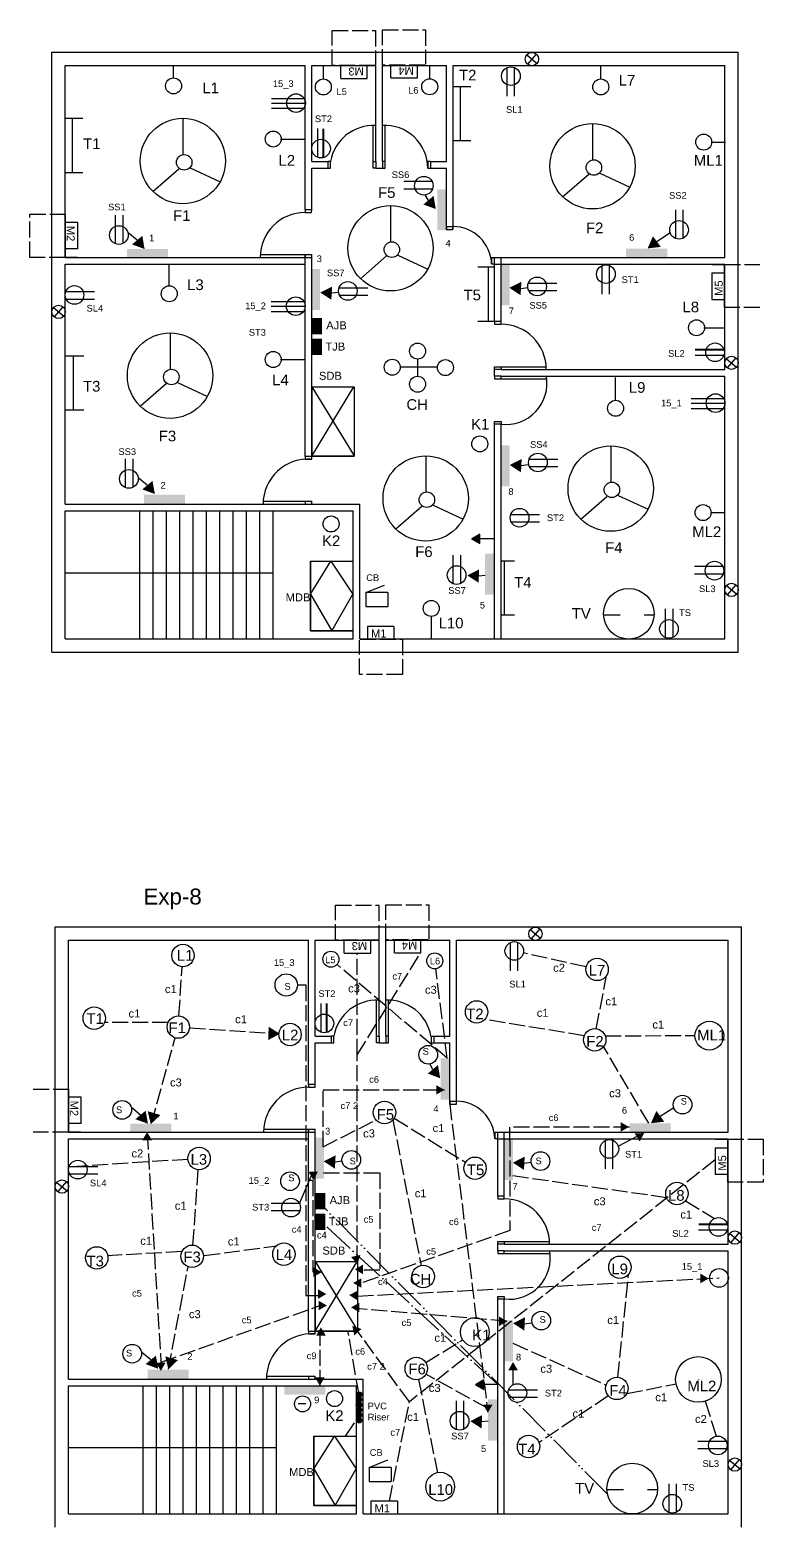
# Model space of a CAD drawing. Header units: inches. Extents: x -6 to 26340, y -2 to 27929.
# Drawn here: x 25036 to 25586, y 25777 to 26899 of the extents above; entities that cross this region are included whole.
import ezdxf

# ---------------------------------------------------------------- set-up
doc = ezdxf.new("R2010")
doc.units = ezdxf.units.IN
doc.header["$MEASUREMENT"] = 0
for name, pattern in [('ACAD_ISO02W100', [15, 12, -3]), ('ACAD_ISO03W100', [30, 12, -18]), ('ACAD_ISO04W100', [30, 24, -3, 0, -3]), ('ACAD_ISO05W100', [33, 24, -3, 0, -3, 0, -3])]:
    doc.linetypes.add(name, pattern=pattern)
for name, color, linetype in [('Layer1', 7, 'ACAD_ISO02W100'), ('Layer2', 220, 'Continuous'), ('Layer3', 3, 'ACAD_ISO02W100')]:
    doc.layers.add(name, color=color, linetype=linetype)
doc.styles.get("Standard").update_dxf_attribs({"font": 'arial.ttf'})

msp = doc.modelspace()

# ---------------------------------------------------------------- hatches: boundary and pattern name
for points in [[(25341.3, 26779.6), (25341.3, 26748.8), (25347.9, 26748.8), (25347.9, 26779.6)], [(25139.2, 26734.9), (25108.4, 26734.9), (25108.4, 26728.3), (25139.2, 26728.3)], [(25513.7, 26735.2), (25482.9, 26735.2), (25482.9, 26728.6), (25513.7, 26728.6)], [(25388.8, 26723.4), (25388.8, 26692.6), (25395.5, 26692.6), (25395.5, 26723.4)], [(25246.7, 26719.9), (25246.7, 26689.1), (25253.3, 26689.1), (25253.3, 26719.9)], [(25395.5, 26556.8), (25395.5, 26587.6), (25388.8, 26587.6), (25388.8, 26556.8)], [(25152, 26550.6), (25121.2, 26550.6), (25121.2, 26543.9), (25152, 26543.9)], [(25377.1, 26506.4), (25377.1, 26475.6), (25383.8, 26475.6), (25383.8, 26506.4)], [(25343.8, 26128), (25343.8, 26097.2), (25350.5, 26097.2), (25350.5, 26128)], [(25141.7, 26079.2), (25110.9, 26079.2), (25110.9, 26072.5), (25141.7, 26072.5)], [(25516.3, 26079.5), (25485.5, 26079.5), (25485.5, 26072.8), (25516.3, 26072.8)], [(25249.5, 26068.6), (25249.5, 26037.8), (25256.2, 26037.8), (25256.2, 26068.6)], [(25391.4, 26067.6), (25391.4, 26036.8), (25398.1, 26036.8), (25398.1, 26067.6)], [(25398, 25901), (25398, 25931.8), (25391.4, 25931.8), (25391.4, 25901)], [(25154.6, 25894.8), (25123.8, 25894.8), (25123.8, 25888.1), (25154.6, 25888.1)], [(25257.2, 25882.7), (25226.4, 25882.7), (25226.4, 25876), (25257.2, 25876)], [(25379.3, 25872.4), (25379.3, 25841.6), (25386, 25841.6), (25386, 25872.4)]]:
    msp.add_hatch(color=251).paths.add_polyline_path(points)
at = {"layer": 'Layer1', "linetype": 'Continuous', "lineweight": 25, "true_color": 0x303030}
for points in [[(25330.8, 26768.2), (25340.1, 26764.8), (25338.4, 26774.7)], [(25112.2, 26738.3), (25121.6, 26734.8), (25119.9, 26744.7)], [(25503, 26744.4), (25499, 26735.3), (25508.9, 26736.4)], [(25262.3, 26706.7), (25253.4, 26702.2), (25261.7, 26696.8)], [(25404.3, 26710.2), (25395.3, 26705.7), (25403.7, 26700.2)], [(25404.5, 26577.4), (25395.6, 26572.9), (25404, 26567.4)], [(25119.9, 26554.6), (25129.3, 26551.2), (25127.5, 26561)], [(25372.6, 26494.7), (25363.7, 26490.1), (25372.2, 26484.7)], [(25214.7, 26151.8), (25214.3, 26141.8), (25223.1, 26146.5)], [(25334, 26116.7), (25343.4, 26113.2), (25341.7, 26123.1)], [(25114.7, 26082.5), (25124.1, 26079.1), (25122.4, 26088.9)], [(25123.9, 26088.5), (25126.2, 26078.8), (25133.5, 26085.6)], [(25505.6, 26088.7), (25501.5, 26079.5), (25511.5, 26080.6)], [(25264.9, 26055.4), (25256, 26050.9), (25264.4, 26045.4)], [(25406.8, 26054.4), (25397.9, 26049.9), (25406.2, 26044.5)], [(25407, 25934), (25398.1, 25929.5), (25406.5, 25924)], [(25122.4, 25898.9), (25131.8, 25895.4), (25130.1, 25905.3)], [(25137.1, 25904.7), (25139.4, 25895), (25146.6, 25901.9)], [(25374.8, 25860.7), (25366, 25856.1), (25374.4, 25850.7)]]:
    msp.add_hatch(color=250, dxfattribs=at).paths.add_polyline_path(points)
at = {"layer": 'Layer1', "linetype": 'Continuous', "lineweight": 25}
for color, points in [(250, [(25503, 26744.4), (25499, 26735.3), (25508.9, 26736.4)]), (141, [(25254.6, 26683), (25246.8, 26683), (25246.8, 26670.8), (25254.6, 26670.8)]), (56, [(25254.8, 26667.5), (25247, 26667.5), (25247, 26655.3), (25254.8, 26655.3)]), (250, [(25372.6, 26494.7), (25363.7, 26490.1), (25372.2, 26484.7)]), (250, [(25505.6, 26088.7), (25501.5, 26079.5), (25511.5, 26080.6)]), (141, [(25257.2, 26027.2), (25249.4, 26027.2), (25249.4, 26015), (25257.2, 26015)]), (56, [(25257.3, 26011.8), (25249.5, 26011.8), (25249.5, 25999.5), (25257.3, 25999.5)]), (250, [(25374.8, 25860.7), (25366, 25856.1), (25374.4, 25850.7)])]:
    msp.add_hatch(color=color, dxfattribs=at).paths.add_polyline_path(points)
at = {"layer": 'Layer1', "linetype": 'ByBlock', "lineweight": 25}
for color, points in [(7, [(25373.1, 26521.1), (25366.9, 26517.5), (25373.1, 26514)]), (7, [(25493.1, 26065.8), (25496.4, 26072.1), (25489.3, 26071.8)]), (7, [(25248.3, 26036.9), (25251.7, 26043.3), (25244.5, 26043)]), (7, [(25401.6, 25894.3), (25398, 25900.5), (25394.5, 25894.3)]), (7, [(25376, 25887), (25369.8, 25883.4), (25376, 25879.9)]), (6, [(25280.4, 25868.4, 1), (25284.4, 25868.4, 1)]), (6, [(25280.5, 25876.1, 1), (25284.5, 25876.1, 1)]), (6, [(25280.5, 25872.2, 1), (25284.5, 25872.2, 1)]), (6, [(25280.5, 25864.5, 1), (25284.5, 25864.5, 1)]), (6, [(25280.5, 25860.6, 1), (25284.5, 25860.6, 1)]), (6, [(25280.5, 25856.8, 1), (25284.5, 25856.8, 1)])]:
    msp.add_hatch(color=color, dxfattribs=at).paths.add_polyline_path(points)
at = {"layer": 'Layer1', "linetype": 'ACAD_ISO02W100', "lineweight": 25}
for color, points in [(1, [(25346.6, 26104.5), (25340.4, 26108), (25340.4, 26100.9)]), (1, [(25123.5, 26072.9), (25119.9, 26066.7), (25127.1, 26066.7)]), (1, [(25485, 26076.7), (25478.8, 26080.3), (25478.8, 26073.1)]), (1, [(25279.3, 25969.9), (25285.5, 25966.3), (25285.5, 25973.5)]), (1, [(25278.1, 25959.7), (25284.3, 25956.1), (25284.3, 25963.3)]), (1, [(25258.4, 25942.8), (25252.2, 25946.4), (25252.2, 25939.3)]), (1, [(25276.5, 25941.4), (25282.7, 25937.8), (25282.7, 25944.9)]), (4, [(25250.3, 25920.3), (25257.5, 25920.3), (25253.9, 25926.5)]), (1, [(25393.7, 25931), (25387.5, 25934.6), (25387.5, 25927.4)]), (1, [(25137.3, 25900), (25130.2, 25900), (25133.8, 25893.8)]), (4, [(25256.7, 25888.9), (25249.5, 25888.9), (25253.1, 25882.7)]), (1, [(25382.7, 25868.6), (25375.5, 25868.6), (25379.1, 25862.4)])]:
    msp.add_hatch(color=color, dxfattribs=at).paths.add_polyline_path(points)
at = {"layer": 'Layer3', "linetype": 'ACAD_ISO02W100', "lineweight": 25}
for points in [[(25248.3, 25964.3), (25254.5, 25967.8), (25248.3, 25971.4)], [(25276.5, 25979.2), (25281.2, 25973.9), (25283.5, 25980.7)], [(25285.5, 25966.3), (25285.5, 25973.5), (25279.3, 25969.9)], [(25538.6, 25959.5), (25544.8, 25963.1), (25538.6, 25966.7)], [(25251.7, 25947.8), (25257.9, 25951.4), (25251.7, 25955)], [(25281.4, 25954), (25275.1, 25950.6), (25281.2, 25946.8)], [(25278.9, 25920.4), (25284.3, 25925.2), (25277.5, 25927.5)]]:
    msp.add_hatch(color=256, dxfattribs=at).paths.add_polyline_path(points)

# ---------------------------------------------------------------- linework, layer by layer
at = {"linetype": 'ACAD_ISO02W100'}
for p, q in [((25262.4, 26872.4), (25262.4, 26898.7)), ((25262.4, 26898.7), (25294.8, 26898.7)), ((25294.8, 26898.7), (25294.8, 26873)), ((25300, 26872.7), (25300, 26899.1)), ((25300, 26899.1), (25332.3, 26899.1)), ((25332.3, 26899.1), (25332.3, 26873.4)), ((25294.6, 26872.4), (25262.4, 26872.4)), ((25332.2, 26872.7), (25300, 26872.7)), ((25035.6, 26728.5), (25035.6, 26760.9)), ((25035.6, 26760.9), (25061.2, 26760.9)), ((25061.9, 26760.7), (25061.9, 26728.5)), ((25061.9, 26728.5), (25035.6, 26728.5)), ((25556.7, 26691.1), (25556.7, 26723.3)), ((25556.7, 26723.3), (25583.1, 26723.3)), ((25583.1, 26691), (25557.4, 26691)), ((25283, 26442.3), (25315.2, 26442.3)), ((25315.2, 26442.3), (25315.2, 26415.9)), ((25282.8, 26415.9), (25282.8, 26441.6)), ((25315.2, 26415.9), (25282.8, 26415.9)), ((25264.9, 26216.6), (25264.9, 26243)), ((25264.9, 26243), (25297.3, 26243)), ((25297.3, 26243), (25297.3, 26217.3)), ((25302.5, 26216.9), (25302.5, 26243.3)), ((25302.5, 26243.3), (25334.9, 26243.3)), ((25334.9, 26243.3), (25334.9, 26217.6)), ((25297.2, 26216.6), (25264.9, 26216.6)), ((25334.7, 26216.9), (25302.5, 26216.9)), ((25038.1, 26105.1), (25063.8, 26105.1)), ((25064.5, 26105), (25064.5, 26072.7)), ((25064.5, 26072.7), (25038.1, 26072.7)), ((25559.3, 26035.4), (25559.3, 26067.6)), ((25559.3, 26067.6), (25585.6, 26067.6)), ((25585.6, 26067.6), (25585.6, 26035.2)), ((25585.6, 26035.2), (25560, 26035.2)), ((25285.5, 25786.6), (25317.7, 25786.6))]:
    msp.add_line(p, q, dxfattribs=at)
for p, q in [((25052, 26432.5), (25052, 26882.5)), ((25052, 26882.5), (25567, 26882.5)), ((25567, 26432.5), (25567, 26882.5)), ((25062, 26728.5), (25062, 26872.5)), ((25062, 26872.5), (25242, 26872.5)), ((25143.3, 26862.7), (25143.3, 26872.5)), ((25242, 26764.5), (25242, 26872.5)), ((25247, 26800.5), (25247, 26872.5)), ((25247, 26872.5), (25295, 26872.5)), ((25255.7, 26861.9), (25255.7, 26872.5)), ((25268.9, 26862.7), (25268.9, 26872)), ((25295, 26800.5), (25295, 26872.5)), ((25300, 26800.5), (25300, 26872.5)), ((25300, 26872.5), (25348, 26872.5)), ((25300, 26863.1), (25300, 26872.4)), ((25306.4, 26863.1), (25306.4, 26872.4)), ((25335.5, 26862), (25335.5, 26872.7)), ((25348, 26800.5), (25348, 26872.5)), ((25353, 26749.5), (25353, 26872.5)), ((25353, 26872.5), (25557, 26872.5)), ((25463.9, 26861.9), (25463.9, 26872.5)), ((25557, 26728.5), (25557, 26872.5)), ((25353, 26856.7), (25366.4, 26856.7)), ((25358.4, 26856.7), (25358.4, 26816.1)), ((25062, 26832.8), (25075.3, 26832.8)), ((25067.3, 26832.8), (25067.3, 26792.3)), ((25150.3, 26832.8), (25150.3, 26805.6)), ((25293, 26795.5), (25293, 26827.5)), ((25302, 26795.5), (25302, 26827.5)), ((25457.7, 26828.9), (25457.7, 26801.6)), ((25223.6, 26817.3), (25241.2, 26817.3)), ((25353, 26816.1), (25366.4, 26816.1)), ((25546.7, 26815), (25557.5, 26815)), ((25062, 26792.3), (25075.3, 26792.3)), ((25127.9, 26778), (25147.4, 26795)), ((25155.8, 26795.7), (25178.3, 26785.2)), ((25247, 26800.5), (25259, 26800.5)), ((25247, 26764.5), (25247, 26795.5)), ((25247, 26795.5), (25259, 26795.5)), ((25259, 26800.5), (25259, 26795.5)), ((25261, 26800.5), (25259, 26800.5)), ((25259, 26800.5), (25259, 26800.5)), ((25259, 26795.5), (25261, 26795.5)), ((25261, 26795.5), (25261, 26800.5)), ((25293, 26800.5), (25295, 26800.5)), ((25295, 26795.5), (25293, 26795.5)), ((25295, 26800.5), (25295, 26795.5)), ((25295, 26795.5), (25300, 26795.5)), ((25300, 26800.5), (25300, 26795.5)), ((25302, 26800.5), (25300, 26800.5)), ((25300, 26795.5), (25302, 26795.5)), ((25336, 26800.5), (25334, 26800.5)), ((25334, 26800.5), (25334, 26795.5)), ((25334, 26795.5), (25336, 26795.5)), ((25336, 26800.5), (25348, 26800.5)), ((25336, 26800.5), (25336, 26795.5)), ((25336, 26795.5), (25348, 26795.5)), ((25348, 26749.5), (25348, 26795.5)), ((25435.2, 26774), (25454.8, 26791)), ((25463.2, 26791.7), (25485.7, 26781.3)), ((25306.1, 26767.4), (25306.1, 26740.2)), ((25242, 26764.5), (25247, 26764.5)), ((25242, 26764.5), (25242, 26762.2)), ((25242, 26762.2), (25246.9, 26762.2)), ((25246.9, 26762.2), (25247, 26764.5)), ((25062, 26748.3), (25062, 26728.5)), ((25348, 26751.7), (25353, 26751.7)), ((25348, 26751.7), (25348, 26749.5)), ((25348, 26749.5), (25352.9, 26749.5)), ((25352.9, 26749.5), (25353, 26751.7)), ((25071.5, 26735), (25062.2, 26735)), ((25062, 26728.5), (25242, 26728.5)), ((25071.3, 26728.5), (25062, 26728.5)), ((25062, 26543.5), (25062, 26723.5)), ((25062, 26723.5), (25242, 26723.5)), ((25062, 26723.5), (25242, 26723.5)), ((25140.1, 26706.9), (25140.1, 26723.5)), ((25208.3, 26730.7), (25247, 26730.7)), ((25242, 26730.7), (25242, 26728.5)), ((25242, 26730.7), (25242, 26728.5)), ((25242, 26728.5), (25242, 26730.7)), ((25242, 26723.5), (25242, 26728.5)), ((25242, 26728.5), (25247, 26728.5)), ((25242, 26728.5), (25247, 26728.5)), ((25242, 26644.5), (25242, 26723.5)), ((25247, 26728.5), (25247, 26730.7)), ((25247, 26579.5), (25247, 26728.5)), ((25283.6, 26712.6), (25303.2, 26729.6)), ((25311.6, 26730.3), (25334.1, 26719.8)), ((25382, 26723.5), (25382, 26728.5)), ((25382, 26728.5), (25384, 26728.5)), ((25384, 26723.5), (25382, 26723.5)), ((25384, 26728.5), (25557, 26728.5)), ((25384, 26723.5), (25384, 26728.5)), ((25384, 26680.5), (25384, 26723.5)), ((25384, 26723.5), (25389, 26723.5)), ((25389, 26723.5), (25389, 26728.5)), ((25389, 26680.5), (25389, 26723.5)), ((25389, 26723.5), (25557, 26723.5)), ((25547.4, 26723.3), (25556.7, 26723.3)), ((25556.7, 26703.5), (25556.7, 26723.3)), ((25557, 26644.5), (25557, 26723.5)), ((25384, 26721.1), (25371.5, 26721.1)), ((25379.5, 26680.6), (25379.5, 26721.1)), ((25547.1, 26716.9), (25556.4, 26716.9)), ((25384, 26680.6), (25371.5, 26680.6)), ((25389, 26680.5), (25384, 26680.5)), ((25384, 26680.5), (25384, 26678.5)), ((25384, 26678.5), (25389, 26678.5)), ((25389, 26678.5), (25389, 26680.5)), ((25389, 26680.5), (25389, 26680.5)), ((25140.7, 26671.9), (25140.7, 26644.6)), ((25541.3, 26675.8), (25557, 26675.8)), ((25062, 26654.7), (25076.1, 26654.7)), ((25068.1, 26654.7), (25068.1, 26614.2)), ((25223.6, 26652), (25241.2, 26652)), ((25242, 26639.5), (25242, 26644.5)), ((25313.4, 26646.4), (25341.3, 26646.4)), ((25326.4, 26652.3), (25326.4, 26639.5)), ((25384, 26644.5), (25384, 26646.5)), ((25384, 26646.5), (25422.9, 26646.5)), ((25384, 26639.5), (25384, 26644.5)), ((25384, 26639.5), (25384, 26644.5)), ((25389, 26644.5), (25384, 26644.5)), ((25389, 26646.5), (25389, 26644.5)), ((25389, 26644.5), (25557, 26644.5)), ((25118.2, 26617), (25137.8, 26634)), ((25146.2, 26634.7), (25168.7, 26624.3)), ((25242, 26579.5), (25242, 26639.5)), ((25389, 26639.5), (25384, 26639.5)), ((25384, 26639.5), (25384, 26637.5)), ((25384, 26637.5), (25423.3, 26637.5)), ((25389, 26639.5), (25557, 26639.5)), ((25389, 26637.5), (25389, 26639.5)), ((25475, 26621.4), (25475, 26638.5)), ((25557, 26442.5), (25557, 26639.5)), ((25247, 26631.6), (25247, 26579.5)), ((25247, 26579.5), (25247, 26631.6)), ((25247, 26631.6), (25278.8, 26631.6)), ((25247.1, 26579.5), (25278.7, 26631.6)), ((25247.1, 26631.6), (25278.8, 26579.9)), ((25278.8, 26631.6), (25278.8, 26579.5)), ((25062, 26614.2), (25076.1, 26614.2)), ((25384, 26603.5), (25384, 26605.5)), ((25384, 26605.5), (25389, 26605.5)), ((25384, 26442.5), (25384, 26603.5)), ((25384, 26442.5), (25384, 26603.5)), ((25389, 26603.5), (25384, 26603.5)), ((25389, 26605.5), (25389, 26603.5)), ((25389, 26442.5), (25389, 26603.5)), ((25389, 26442.5), (25389, 26603.5)), ((25242, 26579.5), (25247, 26579.5)), ((25242, 26579.5), (25242, 26577.3)), ((25242, 26577.3), (25247, 26577.3)), ((25247, 26577.3), (25247, 26579.5)), ((25247, 26579.5), (25278.8, 26579.5)), ((25332.5, 26579.9), (25332.5, 26552.6)), ((25471.3, 26587.3), (25471.3, 26560)), ((25062, 26543.5), (25242, 26543.5)), ((25210.6, 26545.7), (25247, 26545.7)), ((25242, 26545.7), (25242, 26543.5)), ((25242, 26543.5), (25247, 26543.5)), ((25242, 26543.5), (25247, 26543.5)), ((25247, 26543.5), (25247, 26545.7)), ((25247, 26543.5), (25283, 26543.5)), ((25283, 26442.5), (25283, 26543.5)), ((25448.8, 26532.4), (25468.3, 26549.4)), ((25476.8, 26550.1), (25499.3, 26539.7)), ((25062, 26442.5), (25062, 26538.5)), ((25062, 26538.5), (25278, 26538.5)), ((25062, 26538.5), (25062, 26538.5)), ((25062, 26538.5), (25062, 26538.5)), ((25062, 26538.5), (25278, 26538.5)), ((25062, 26538.5), (25062, 26538.5)), ((25062, 26538.5), (25062, 26538.5)), ((25118, 26442.5), (25118, 26538.5)), ((25128, 26442.5), (25128, 26538.5)), ((25138, 26442.5), (25138, 26538.5)), ((25148, 26442.5), (25148, 26538.5)), ((25158, 26442.5), (25158, 26538.5)), ((25168, 26442.5), (25168, 26538.5)), ((25178, 26442.5), (25178, 26538.5)), ((25188, 26442.5), (25188, 26538.5)), ((25198, 26442.5), (25198, 26538.5)), ((25208, 26442.5), (25208, 26538.5)), ((25218, 26442.5), (25218, 26538.5)), ((25278, 26442.5), (25278, 26538.5)), ((25278, 26538.5), (25278, 26538.5)), ((25310, 26525), (25329.5, 26542)), ((25338, 26542.7), (25360.5, 26532.3)), ((25546.2, 26537.2), (25557, 26537.2)), ((25246.1, 26500.7), (25246.1, 26448.5)), ((25246.1, 26448.5), (25246.1, 26500.7)), ((25246.1, 26500.7), (25277.9, 26500.7)), ((25277.9, 26500.7), (25277.9, 26448.5)), ((25389, 26501), (25399.2, 26501)), ((25391.3, 26501), (25391.3, 26460.5)), ((25062, 26492.1), (25218, 26492.1)), ((25287.5, 26477.3), (25301.6, 26482.9)), ((25287.5, 26477.3), (25287.5, 26477.3)), ((25304.1, 26477.3), (25304.1, 26466.8)), ((25287.5, 26466.8), (25304.1, 26466.8)), ((25336.7, 26459.8), (25336.7, 26442.3)), ((25389, 26460.5), (25399.2, 26460.5)), ((25062, 26442.5), (25278, 26442.5)), ((25062, 26442.5), (25278, 26442.5)), ((25246.1, 26448.5), (25277.9, 26448.5)), ((25283, 26442.5), (25283, 26447.5)), ((25283, 26442.5), (25557, 26442.5)), ((25283, 26442.5), (25302.8, 26442.5)), ((25308.7, 26451.9), (25308.7, 26442.6)), ((25052, 26432.5), (25567, 26432.5)), ((25054.5, 25776.7), (25054.5, 26226.7)), ((25054.5, 26226.7), (25569.5, 26226.7)), ((25569.5, 25776.7), (25569.5, 26226.7)), ((25064.5, 26072.7), (25064.5, 26216.7)), ((25064.5, 26216.7), (25244.5, 26216.7)), ((25244.5, 26108.7), (25244.5, 26216.7)), ((25249.5, 26144.7), (25249.5, 26216.7)), ((25249.5, 26216.7), (25297.5, 26216.7)), ((25271.4, 26207), (25271.4, 26216.3)), ((25297.5, 26144.7), (25297.5, 26216.7)), ((25302.5, 26144.7), (25302.5, 26216.7)), ((25302.5, 26216.7), (25350.5, 26216.7)), ((25302.5, 26207.3), (25302.5, 26216.6)), ((25309, 26207.3), (25309, 26216.6)), ((25350.5, 26144.7), (25350.5, 26216.7)), ((25355.5, 26093.7), (25355.5, 26216.7)), ((25355.5, 26216.7), (25559.5, 26216.7)), ((25559.5, 26072.7), (25559.5, 26216.7)), ((25295.5, 26139.7), (25295.5, 26171.7)), ((25304.5, 26139.7), (25304.5, 26171.7)), ((25249.5, 26144.7), (25261.5, 26144.7)), ((25249.5, 26108.7), (25249.5, 26139.7)), ((25249.5, 26139.7), (25261.5, 26139.7)), ((25261.5, 26144.7), (25261.5, 26139.7)), ((25263.5, 26144.7), (25261.5, 26144.7)), ((25261.5, 26144.7), (25261.5, 26144.7)), ((25261.5, 26139.7), (25263.5, 26139.7)), ((25263.5, 26139.7), (25263.5, 26144.7)), ((25295.5, 26144.7), (25297.5, 26144.7)), ((25297.5, 26139.7), (25295.5, 26139.7)), ((25297.5, 26144.7), (25297.5, 26139.7)), ((25297.5, 26139.7), (25302.5, 26139.7)), ((25302.5, 26144.7), (25302.5, 26139.7)), ((25304.5, 26144.7), (25302.5, 26144.7)), ((25302.5, 26139.7), (25304.5, 26139.7)), ((25336.5, 26144.7), (25336.5, 26139.7)), ((25336.5, 26144.7), (25350.5, 26144.7)), ((25336.5, 26139.7), (25338.5, 26139.7)), ((25338.5, 26144.7), (25338.5, 26139.7)), ((25338.5, 26139.7), (25350.5, 26139.7)), ((25350.5, 26093.7), (25350.5, 26139.7)), ((25244.5, 26108.7), (25249.5, 26108.7)), ((25244.5, 26108.7), (25244.5, 26106.5)), ((25244.5, 26106.5), (25249.5, 26106.5)), ((25249.5, 26106.5), (25249.5, 26108.7)), ((25350.5, 26096), (25355.5, 26096)), ((25350.5, 26096), (25350.5, 26093.7)), ((25355.5, 26093.7), (25355.5, 26096)), ((25064.5, 26092.6), (25064.5, 26072.7)), ((25350.5, 26093.7), (25355.5, 26093.7)), ((25064.5, 26072.7), (25244.5, 26072.7)), ((25073.8, 26072.7), (25064.5, 26072.7)), ((25074.1, 26079.2), (25064.8, 26079.2)), ((25210.9, 26074.9), (25249.5, 26074.9)), ((25244.5, 26074.9), (25244.5, 26072.7)), ((25244.5, 26074.9), (25244.5, 26072.7)), ((25244.5, 26072.7), (25244.5, 26074.9)), ((25244.5, 26067.7), (25244.5, 26072.7)), ((25244.5, 26072.7), (25249.5, 26072.7)), ((25244.5, 26072.7), (25249.5, 26072.7)), ((25249.5, 26072.7), (25249.5, 26074.9)), ((25249.5, 25923.7), (25249.5, 26072.7)), ((25384.5, 26067.7), (25384.5, 26072.7)), ((25384.5, 26072.7), (25386.5, 26072.7)), ((25386.5, 26072.7), (25559.5, 26072.7)), ((25386.5, 26067.7), (25386.5, 26072.7)), ((25391.5, 26067.7), (25391.5, 26072.7)), ((25064.5, 25887.7), (25064.5, 26067.7)), ((25064.5, 26067.7), (25244.5, 26067.7)), ((25064.5, 26067.7), (25244.5, 26067.7)), ((25244.5, 25988.7), (25244.5, 26067.7)), ((25386.5, 26067.7), (25384.5, 26067.7)), ((25386.5, 26024.7), (25386.5, 26067.7)), ((25386.5, 26067.7), (25391.5, 26067.7)), ((25391.5, 26024.7), (25391.5, 26067.7)), ((25391.5, 26067.7), (25559.5, 26067.7)), ((25549.7, 26061.1), (25559, 26061.1)), ((25549.9, 26067.6), (25559.2, 26067.6)), ((25559.2, 26047.7), (25559.2, 26067.6)), ((25559.5, 25988.7), (25559.5, 26067.7)), ((25391.5, 26024.7), (25386.5, 26024.7)), ((25386.5, 26024.7), (25386.5, 26022.7)), ((25386.5, 26022.7), (25391.5, 26022.7)), ((25391.5, 26022.7), (25391.5, 26024.7)), ((25391.5, 26024.7), (25391.5, 26024.7)), ((25244.5, 25983.7), (25244.5, 25988.7)), ((25244.5, 25923.7), (25244.5, 25983.7)), ((25386.5, 25988.7), (25386.5, 25990.7)), ((25386.5, 25990.7), (25425.4, 25990.7)), ((25386.5, 25983.7), (25386.5, 25988.7)), ((25386.5, 25983.7), (25386.5, 25988.7)), ((25391.5, 25988.7), (25386.5, 25988.7)), ((25391.5, 25983.7), (25386.5, 25983.7)), ((25386.5, 25983.7), (25386.5, 25981.7)), ((25386.5, 25981.7), (25425.8, 25981.7)), ((25391.5, 25990.7), (25391.5, 25988.7)), ((25391.5, 25988.7), (25559.5, 25988.7)), ((25391.5, 25983.7), (25559.5, 25983.7)), ((25391.5, 25981.7), (25391.5, 25983.7)), ((25559.5, 25786.7), (25559.5, 25983.7)), ((25249.5, 25975.9), (25249.5, 25923.7)), ((25249.5, 25923.7), (25249.5, 25975.9)), ((25249.5, 25975.9), (25281.3, 25975.9)), ((25249.6, 25923.7), (25281.2, 25975.9)), ((25249.6, 25975.9), (25281.3, 25924.2)), ((25281.3, 25975.9), (25281.3, 25923.7)), ((25386.5, 25947.7), (25386.5, 25949.7)), ((25386.5, 25949.7), (25391.5, 25949.7)), ((25391.5, 25949.7), (25391.5, 25947.7)), ((25386.5, 25786.7), (25386.5, 25947.7)), ((25386.5, 25786.7), (25386.5, 25947.7)), ((25391.5, 25947.7), (25386.5, 25947.7)), ((25391.5, 25786.7), (25391.5, 25947.7)), ((25391.5, 25786.7), (25391.5, 25947.7)), ((25244.5, 25923.7), (25249.5, 25923.7)), ((25244.5, 25923.7), (25244.5, 25921.5)), ((25244.5, 25921.5), (25249.5, 25921.5)), ((25249.5, 25921.5), (25249.5, 25923.7)), ((25249.5, 25923.7), (25281.3, 25923.7)), ((25064.5, 25887.7), (25244.5, 25887.7)), ((25064.5, 25786.7), (25064.5, 25882.7)), ((25064.5, 25882.7), (25280.5, 25882.7)), ((25064.5, 25882.7), (25064.5, 25882.7)), ((25064.5, 25882.7), (25064.5, 25882.7)), ((25064.5, 25882.7), (25280.5, 25882.7)), ((25064.5, 25882.7), (25064.5, 25882.7)), ((25064.5, 25882.7), (25064.5, 25882.7)), ((25120.5, 25786.7), (25120.5, 25882.7)), ((25130.5, 25786.7), (25130.5, 25882.7)), ((25140.5, 25786.7), (25140.5, 25882.7)), ((25150.5, 25786.7), (25150.5, 25882.7)), ((25160.5, 25786.7), (25160.5, 25882.7)), ((25170.5, 25786.7), (25170.5, 25882.7)), ((25180.5, 25786.7), (25180.5, 25882.7)), ((25190.5, 25786.7), (25190.5, 25882.7)), ((25200.5, 25786.7), (25200.5, 25882.7)), ((25210.5, 25786.7), (25210.5, 25882.7)), ((25213.1, 25889.9), (25249.5, 25889.9)), ((25220.5, 25786.7), (25220.5, 25882.7)), ((25244.5, 25889.9), (25244.5, 25887.7)), ((25244.5, 25887.7), (25249.5, 25887.7)), ((25244.5, 25887.7), (25249.5, 25887.7)), ((25249.5, 25887.7), (25249.5, 25889.9)), ((25249.5, 25887.7), (25285.5, 25887.7)), ((25280.5, 25786.7), (25280.5, 25882.7)), ((25280.5, 25882.7), (25280.5, 25882.7)), ((25285.5, 25786.7), (25285.5, 25887.7)), ((25064.5, 25836.4), (25220.5, 25836.4)), ((25248.6, 25844.9), (25248.6, 25792.8)), ((25248.6, 25792.8), (25248.6, 25844.9)), ((25248.6, 25844.9), (25280.4, 25844.9)), ((25280.4, 25844.9), (25280.4, 25792.8)), ((25290, 25821.5), (25304.1, 25827.1)), ((25290, 25821.5), (25290, 25821.5)), ((25306.6, 25821.5), (25306.6, 25811)), ((25290, 25811), (25306.6, 25811)), ((25248.6, 25792.8), (25280.4, 25792.8)), ((25285.5, 25786.7), (25285.5, 25791.7)), ((25311.3, 25796.2), (25311.3, 25786.9)), ((25064.5, 25786.7), (25280.5, 25786.7)), ((25064.5, 25786.7), (25280.5, 25786.7)), ((25285.5, 25786.7), (25559.5, 25786.7)), ((25285.5, 25786.7), (25305.3, 25786.7))]:
    msp.add_line(p, q)
at = {"linetype": 'ACAD_ISO03W100'}
for p, q in [((25466.3, 26460.6), (25503.7, 26460.6)), ((25468.9, 25804.8), (25506.3, 25804.8))]:
    msp.add_line(p, q, dxfattribs=at)
for points in [[(25268.9, 26862.7), (25288.7, 26862.7), (25288.7, 26872)], [(25306.4, 26863.1), (25326.3, 26863.1), (25326.3, 26872.4)], [(25071.5, 26735), (25071.5, 26754.8), (25062.2, 26754.8)], [(25547.1, 26716.9), (25547.1, 26697), (25556.4, 26697)], [(25278.8, 26579.5), (25247, 26579.5)], [(25246.1, 26476.1), (25261.4, 26500.7), (25277.9, 26476)], [(25246.1, 26476.1), (25262, 26448.5), (25277.9, 26476)], [(25304.1, 26477.3), (25287.5, 26477.3), (25287.5, 26466.8)], [(25277.9, 26448.5), (25246.1, 26448.5)], [(25308.7, 26451.9), (25288.9, 26451.9), (25288.9, 26442.6)], [(25271.4, 26207), (25291.3, 26207), (25291.3, 26216.3)], [(25309, 26207.3), (25328.8, 26207.3), (25328.8, 26216.6)], [(25074.1, 26079.2), (25074.1, 26099.1), (25064.8, 26099.1)], [(25549.7, 26061.1), (25549.7, 26041.3), (25559, 26041.3)], [(25281.3, 25923.7), (25249.5, 25923.7)], [(25248.6, 25820.3), (25264, 25844.9), (25280.4, 25820.3)], [(25248.6, 25820.3), (25264.5, 25792.8), (25280.4, 25820.3)], [(25306.6, 25821.5), (25290, 25821.5), (25290, 25811)], [(25280.4, 25792.8), (25248.6, 25792.8)], [(25311.3, 25796.2), (25291.4, 25796.2), (25291.4, 25786.9)]]:
    msp.add_lwpolyline(points)
for centre, radius in [((25143.3, 26857.1), 6), ((25255.7, 26856.3), 6), ((25335.5, 26856.5), 6), ((25463.9, 26856.3), 6), ((25150.3, 26800.8), 32), ((25457.7, 26796.9), 32), ((25218.1, 26817.3), 6), ((25541.1, 26815), 6), ((25151.3, 26799.8), 5.82), ((25458.7, 26795.9), 5.82), ((25306.1, 26735.4), 32), ((25307.1, 26734.4), 5.82), ((25140.1, 26701.3), 6), ((25535.7, 26675.8), 6), ((25140.7, 26639.9), 32), ((25218.1, 26652), 6), ((25326.4, 26658.3), 6), ((25141.7, 26638.9), 5.82), ((25307.4, 26646.2), 6), ((25347.3, 26645.9), 6), ((25326.4, 26633.5), 6), ((25475, 26615.4), 6), ((25373.1, 26588.7), 6), ((25332.5, 26547.8), 32), ((25471.3, 26555.2), 32), ((25472.2, 26554.3), 5.82), ((25333.4, 26546.9), 5.82), ((25540.6, 26537.2), 6), ((25261.5, 26528.7), 6), ((25484.9, 26461.4), 19), ((25336.7, 26465.4), 6), ((25261.4, 26202.4), 6), ((25339.3, 26201.2), 6), ((25240.1, 25869.1), 6), ((25264.1, 25873), 6), ((25487.5, 25805.6), 19)]:
    msp.add_circle(centre, radius)
for centre, radius, start, end in [((25293.3, 26794.6), 32.8, 87.0435, 169.7345), ((25302, 26795.5), 32, 0, 93.5833), ((25242, 26728.5), 33.7, 90, 180), ((25352.8, 26722.5), 29.2, 1.8684, 89.6411), ((25389, 26644.5), 34, 0, 90), ((25392.7, 26634.1), 30.8, 263.1117, 10.1615), ((25244.4, 26543.5), 33.9, 85.8917, 180), ((25295.8, 26138.9), 32.8, 87.0435, 169.7345), ((25304.2, 26138.9), 32.8, 10.2655, 92.9565), ((25244.5, 26072.7), 33.7, 90, 180), ((25355.3, 26066.8), 29.2, 1.8684, 89.6411), ((25391.5, 25988.7), 34, 0, 90), ((25395.2, 25978.3), 30.8, 263.1117, 10.1615), ((25246.9, 25887.7), 33.9, 85.8917, 180)]:
    msp.add_arc(centre, radius, start, end)
at = {"layer": 'Layer1', "color": 0, "linetype": 'Continuous', "lineweight": 30}
for p, q in [((25408.3, 26880.3), (25416.1, 26874)), ((25415.5, 26881), (25409, 26873.4)), ((25393.3, 26870.6), (25393.3, 26849.4)), ((25398.9, 26870.8), (25398.9, 26849.4)), ((25412.2, 26877.2), (25412.3, 26877.2)), ((25251.5, 26803.6), (25251.5, 26825.1)), ((25337.3, 26785.4), (25316.1, 26785.4)), ((25337.6, 26779.8), (25316.1, 26779.8)), ((25099.8, 26738.8), (25099.8, 26760.2)), ((25105.4, 26739), (25105.4, 26760.2)), ((25520.1, 26742.7), (25520.1, 26764.1)), ((25525.7, 26742.9), (25525.7, 26764.1)), ((25470.2, 26722.4), (25470.2, 26701)), ((25464.6, 26722.2), (25464.6, 26701)), ((25062.5, 26702.9), (25083.9, 26702.9)), ((25267.6, 26705.8), (25289, 26705.8)), ((25267.8, 26700.3), (25289, 26700.3)), ((25409.6, 26709.3), (25431, 26709.3)), ((25409.8, 26703.7), (25431, 26703.7)), ((25053.2, 26690.9), (25060.9, 26684.5)), ((25060.3, 26691.5), (25053.8, 26683.9)), ((25062.7, 26697.3), (25083.9, 26697.3)), ((25057, 26687.7), (25057.1, 26687.7)), ((25556.1, 26654.9), (25534.7, 26654.9)), ((25558.1, 26652.6), (25565.8, 26646.3)), ((25565.2, 26653.3), (25558.7, 26645.7)), ((25561.9, 26649.5), (25562, 26649.5)), ((25107.3, 26556), (25107.3, 26577.5)), ((25112.9, 26556.3), (25112.9, 26577.5)), ((25410.3, 26577.3), (25431.7, 26577.3)), ((25410.5, 26571.8), (25431.7, 26571.8)), ((25396.4, 26535.9), (25417.9, 26535.9)), ((25396.7, 26530.3), (25417.9, 26530.3)), ((25353.2, 26483.9), (25353.2, 26505.4)), ((25358.8, 26484.2), (25358.8, 26505.4)), ((25555.4, 26496.8), (25534.2, 26496.8)), ((25555.7, 26491.2), (25534.2, 26491.2)), ((25558.1, 26482.5), (25565.9, 26476.1)), ((25565.3, 26483.1), (25558.8, 26475.5)), ((25562, 26479.3), (25562.1, 26479.3)), ((25512.5, 26443.5), (25512.5, 26465)), ((25518.1, 26443.8), (25518.1, 26465)), ((25410.9, 26224.6), (25418.6, 26218.3)), ((25418.1, 26225.2), (25411.6, 26217.6)), ((25414.7, 26221.5), (25414.8, 26221.5)), ((25395.9, 26214.8), (25395.9, 26193.6)), ((25401.5, 26215.1), (25401.5, 26193.6)), ((25254, 26147.9), (25254, 26169.3)), ((25467.2, 26066.4), (25467.2, 26045.2)), ((25472.7, 26066.7), (25472.7, 26045.2)), ((25065, 26047.1), (25086.5, 26047.1)), ((25065.3, 26041.6), (25086.5, 26041.6)), ((25055.7, 26035.1), (25063.5, 26028.8)), ((25062.9, 26035.8), (25056.4, 26028.2)), ((25059.5, 26032), (25059.7, 26032)), ((25237.7, 26019.3), (25216.5, 26019.3)), ((25238, 26013.7), (25216.5, 26013.7)), ((25558.7, 25999.2), (25537.2, 25999.2)), ((25560.6, 25996.9), (25568.3, 25990.5)), ((25567.8, 25997.5), (25561.3, 25989.9)), ((25564.4, 25993.7), (25564.5, 25993.7)), ((25355.5, 25849.9), (25355.5, 25871.4)), ((25361, 25850.2), (25361, 25871.4)), ((25394.8, 25879.7), (25416.3, 25879.7)), ((25395.1, 25874.1), (25416.3, 25874.1)), ((25557.9, 25841), (25536.7, 25841)), ((25558.2, 25835.5), (25536.7, 25835.5)), ((25560.7, 25826.7), (25568.4, 25820.4)), ((25567.8, 25827.4), (25561.4, 25819.8)), ((25564.5, 25823.6), (25564.6, 25823.6)), ((25515.1, 25787.7), (25515.1, 25809.2)), ((25520.6, 25788), (25520.6, 25809.2))]:
    msp.add_line(p, q, dxfattribs=at)
at = {"layer": 'Layer1', "color": 0, "linetype": 'Continuous', "lineweight": 25}
for p, q in [((25241.4, 26847.5), (25216.8, 26847.5)), ((25242.2, 26844), (25216.8, 26844)), ((25240.9, 26840.1), (25216.8, 26840.1)), ((25334.5, 26771.3), (25332.2, 26775.4)), ((25116, 26741.4), (25109.2, 26746.9)), ((25516, 26746.9), (25506, 26740.3)), ((25262, 26701.9), (25267.1, 26702.5)), ((25403.9, 26705.3), (25409.1, 26706)), ((25241.2, 26695.2), (25216.5, 26695.2)), ((25242, 26691.8), (25216.5, 26691.8)), ((25240.6, 26687.8), (25216.5, 26687.8)), ((25556.2, 26622.5), (25531.6, 26622.5)), ((25557, 26619.1), (25531.6, 26619.1)), ((25555.7, 26615.1), (25531.6, 26615.1)), ((25404.2, 26572.5), (25409.3, 26573.2)), ((25123.6, 26557.7), (25116.8, 26563.3)), ((25377, 26490), (25372.4, 26489.7)), ((25337.8, 26119.8), (25335.5, 26123.9)), ((25118.5, 26085.6), (25111.7, 26091.2)), ((25518.6, 26091.1), (25508.5, 26084.6)), ((25264.6, 26050.5), (25269.7, 26051.2)), ((25406.5, 26049.6), (25411.6, 26050.2)), ((25406.7, 25929.1), (25411.8, 25929.8)), ((25126.2, 25902), (25119.4, 25907.5)), ((25379.3, 25856), (25374.6, 25855.7))]:
    msp.add_line(p, q, dxfattribs=at)
at = {"layer": 'Layer1', "color": 0, "linetype": 'Continuous', "lineweight": 40}
for p, q in [((25255.9, 26803.4), (25255.9, 26824.9)), ((25556.4, 26659.3), (25534.8, 26659.3)), ((25258.4, 26147.6), (25258.4, 26169.2)), ((25558.9, 26003.6), (25537.4, 26003.6))]:
    msp.add_line(p, q, dxfattribs=at)
at = {"layer": 'Layer1', "color": 0, "linetype": 'ByBlock', "lineweight": 25}
for p, q in [((25383.8, 26517.6), (25373.1, 26517.6)), ((25398.2, 25883.6), (25398.2, 25894.3)), ((25386.7, 25883.5), (25376, 25883.5))]:
    msp.add_line(p, q, dxfattribs=at)
at = {"layer": 'Layer1', "color": 3, "linetype": 'ACAD_ISO02W100', "lineweight": 25}
for p, q in [((25281.2, 26130.8), (25328.8, 26207.3)), ((25281.2, 26130.8), (25281.2, 26207)), ((25281.2, 25975.9), (25281.2, 26130.8)), ((25549.7, 26052.1), (25320.3, 25870.6)), ((25320.3, 25870.6), (25281.3, 25923.7)), ((25305.3, 25796.2), (25320.3, 25870.6))]:
    msp.add_line(p, q, dxfattribs=at)
at = {"layer": 'Layer1', "color": 0, "linetype": 'ACAD_ISO02W100', "lineweight": 25}
for p, q in [((25452.9, 26196.6), (25405.8, 26207.1)), ((25147.4, 26160), (25149.8, 26196.8)), ((25348.7, 26128.2), (25266, 26198.5)), ((25348.7, 26128), (25340, 26195.3)), ((25460.5, 26150.3), (25468.1, 26190.2)), ((25139.2, 26155), (25091.5, 26155)), ((25155.3, 26151), (25222.3, 26146.5)), ((25451.4, 26144.9), (25377, 26157.4)), ((25126.8, 26079.5), (25144.6, 26143.5)), ((25467.2, 26144.9), (25534.6, 26145.3)), ((25499.8, 26079.5), (25466, 26136.9)), ((25308.8, 26083.2), (25362.3, 26050.2)), ((25255.5, 26061.7), (25295.2, 26082)), ((25307.9, 26082), (25329, 25972.8)), ((25154.2, 26052.4), (25070.7, 26047.1)), ((25157.9, 25988.1), (25161.9, 26044.6)), ((25397.8, 26040.2), (25513.1, 26023.9)), ((25527.4, 26021.3), (25549.2, 26008)), ((25149.6, 25983.2), (25094, 25980.1)), ((25166.4, 25980.3), (25220.7, 25987.6)), ((25139.5, 25895), (25154.2, 25971.9)), ((25476.7, 25889), (25484.7, 25966.2)), ((25332.5, 25900), (25360.3, 25917.2)), ((25398, 25914.6), (25467.8, 25883.2)), ((25327.1, 25887.4), (25341.3, 25817.5)), ((25378.8, 25865.8), (25332.6, 25891.3)), ((25483.3, 25876.8), (25520.3, 25884.1)), ((25537.1, 25887.4), (25537.2, 25887.2)), ((25469.5, 25875.2), (25417.6, 25840.1)), ((25542.3, 25871), (25550.5, 25844.8))]:
    msp.add_line(p, q, dxfattribs=at)
at = {"layer": 'Layer1', "color": 1, "linetype": 'ACAD_ISO02W100', "lineweight": 25}
for p, q in [((25255.5, 26061.7), (25255.5, 26104.5)), ((25255.5, 26104.5), (25346.5, 26104.5)), ((25350.5, 26093.7), (25378.8, 25865.8)), ((25134.4, 25895.1), (25123.7, 26072.7)), ((25395.7, 26066.5), (25395.7, 26076.6)), ((25485.5, 26076.6), (25395.7, 26076.6)), ((25395.7, 26066.5), (25395.7, 25999.1)), ((25255.9, 26042.3), (25298.2, 26042.3)), ((25298.2, 26042.3), (25298.2, 26042.3)), ((25298.2, 26042.3), (25298.2, 25969.2)), ((25395.7, 25999.1), (25284.3, 25959.6)), ((25395.7, 25999.1), (25395.7, 25999.1)), ((25298.2, 25969.2), (25283.9, 25969.2)), ((25298.2, 25969.2), (25298.2, 25969.2)), ((25134.1, 25900.3), (25253.1, 25942.8)), ((25393.3, 25931.2), (25282.9, 25940.3))]:
    msp.add_line(p, q, dxfattribs=at)
at = {"layer": 'Layer1', "color": 7, "linetype": 'ByBlock', "lineweight": 25}
for p, q in [((25476.9, 26062.3), (25496.9, 26072.7)), ((25559.5, 26072.7), (25559.5, 26072.7)), ((25237.7, 26019.3), (25246.5, 26039.7))]:
    msp.add_line(p, q, dxfattribs=at)
at = {"layer": 'Layer1', "color": 143, "linetype": 'ACAD_ISO05W100', "lineweight": 30}
msp.add_line((25468.9, 25801.4), (25256.6, 26016), dxfattribs=at)
at = {"layer": 'Layer1', "color": 56, "linetype": 'ACAD_ISO04W100', "lineweight": 30}
msp.add_line((25386.5, 25883.5), (25256.8, 26003.2), dxfattribs=at)
at = {"layer": 'Layer1', "color": 4, "linetype": 'ACAD_ISO02W100', "lineweight": 25}
msp.add_line((25253.2, 25882.7), (25253.2, 25923.7), dxfattribs=at)
at = {"layer": 'Layer1', "color": 7, "linetype": 'ACAD_ISO02W100', "lineweight": 25}
msp.add_line((25236.9, 25869.3), (25242.5, 25869.3), dxfattribs=at)
at = {"layer": 'Layer1', "color": 0, "linetype": 'ByBlock', "lineweight": 25}
for points in [[(25373.1, 26521.1), (25366.9, 26517.5), (25373.1, 26514)], [(25376, 25887), (25369.8, 25883.4), (25376, 25879.9)]]:
    msp.add_lwpolyline(points, close=True, dxfattribs=at)
at = {"layer": 'Layer1', "color": 0, "linetype": 'Continuous', "lineweight": 30}
for centre in [(25412.2, 26877.2), (25057.1, 26687.7), (25562, 26649.5), (25562, 26479.3), (25414.8, 26221.5), (25059.6, 26032), (25564.5, 25993.7), (25564.5, 25823.6)]:
    msp.add_circle(centre, 5, dxfattribs=at)
at = {"layer": 'Layer1', "color": 0, "linetype": 'Continuous', "lineweight": 25}
for centre, radius in [((25396.4, 26864.4), 7), ((25235.2, 26844.2), 7), ((25254, 26810.1), 7), ((25331.1, 26782.3), 7), ((25522.6, 26749.2), 7), ((25102.3, 26745.3), 7), ((25467.7, 26716), 7), ((25416.1, 26706.8), 7), ((25069, 26700.4), 7), ((25274.1, 26703.4), 7), ((25235, 26692), 7), ((25549.6, 26657.4), 7), ((25550, 26619.3), 7), ((25416.7, 26574.8), 7), ((25109.8, 26562.5), 7), ((25402.9, 26533.4), 7), ((25549.2, 26493.7), 7), ((25355.7, 26490.4), 7), ((25515, 26450), 7), ((25150.4, 26205.2), 8.41), ((25399, 26208.6), 7), ((25461.1, 26194.8), 8.41), ((25227.9, 26183.1), 8.41), ((25083.8, 26158.2), 8.41), ((25256.5, 26154.3), 7), ((25370.7, 26162.9), 8.41), ((25146.9, 26151.6), 8.41), ((25230.7, 26146), 8.41), ((25459.3, 26142), 8.41), ((25334.4, 26130.8), 7), ((25104.8, 26089.5), 7), ((25301.6, 26087.5), 8.41), ((25525.2, 26093.4), 7), ((25162.5, 26053), 8.41), ((25470.3, 26060.2), 7), ((25071.5, 26044.7), 7), ((25276.7, 26052), 7), ((25369.5, 26045.7), 8.41), ((25418.6, 26051.1), 7), ((25230.7, 26036), 7), ((25521, 26026.8), 8.41), ((25231.5, 26016.2), 7), ((25552.2, 26001.7), 7), ((25085.7, 25978.5), 8.41), ((25157.3, 25979.7), 8.41), ((25226.1, 25981.3), 8.41), ((25330.6, 25964.6), 8.41), ((25478.2, 25971.5), 8.41), ((25552.6, 25963.5), 7), ((25419.2, 25931.5), 7), ((25112.3, 25906.7), 7), ((25325.4, 25895.6), 8.41), ((25401.3, 25877.2), 7), ((25475.9, 25880.7), 8.41), ((25357.9, 25856.4), 7), ((25409.7, 25837.1), 8.41), ((25551.7, 25837.9), 7), ((25517.5, 25794.2), 7)]:
    msp.add_circle(centre, radius, dxfattribs=at)
at = {"layer": 'Layer1', "color": 0, "linetype": 'ByBlock', "lineweight": 25}
for centre, radius in [((25545.3, 26145.1), 10.8), ((25369.4, 25922.9), 10.8), ((25537.1, 25887.4), 17.1), ((25343.4, 25807), 10.8)]:
    msp.add_circle(centre, radius, dxfattribs=at)
at = {"layer": 'Layer1', "color": 6, "linetype": 'ByBlock', "lineweight": 25}
for centre in [(25282.4, 25868.4), (25282.5, 25876.1), (25282.5, 25872.2), (25282.5, 25864.5), (25282.5, 25860.6), (25282.5, 25856.8)]:
    msp.add_circle(centre, 2, dxfattribs=at)
at = {"layer": 'Layer2', "linetype": 'ACAD_ISO02W100'}
for p, q in [((25282.5, 25876.1), (25274.2, 25923.7)), ((25272.3, 25844.9), (25280.5, 25856.7))]:
    msp.add_line(p, q, dxfattribs=at)
at = {"layer": 'Layer3', "color": 3, "linetype": 'ACAD_ISO02W100', "lineweight": 25}
for p, q in [((25244.5, 26216.7), (25244.5, 26216.7)), ((25236.3, 26183.1), (25242.6, 26183.1)), ((25242.6, 26183.1), (25242.6, 25950.3)), ((25244.5, 26036.9), (25247.7, 26036.9)), ((25247.7, 26036.9), (25247.7, 25968.1)), ((25247.7, 25968.1), (25252.1, 25968.1)), ((25281.3, 25949.9), (25552.6, 25963.5)), ((25242.6, 25950.3), (25254.7, 25950.3))]:
    msp.add_line(p, q, dxfattribs=at)

# ---------------------------------------------------------------- texts
at = {"char_height": 6, "width": 29.423, "attachment_point": 5}
for s, insert, rotation in [('M3', (25280.3, 26868), 180), ('M4', (25317.8, 26868.4), 180), ('M2', (25066.2, 26746.4), 270), ('M5', (25552.4, 26705.5), 90), ('M3', (25282.8, 26212.3), 180), ('M4', (25320.4, 26212.6), 180), ('M2', (25068.8, 26090.6), 270), ('M5', (25555, 26049.7), 90)]:
    msp.add_mtext(s, dxfattribs=dict(at, insert=insert, rotation=rotation))
for s, insert, char_height, width, attachment_point in [('T2', (25357.5, 26865.2), 8, 29.423, 4), ('L1', (25165, 26855.6), 8, 29.423, 4), ('15_3', (25233.4, 26858.1), 5, 30.315, 6), ('L7', (25477.3, 26861.3), 8, 29.423, 4), ('L5', (25265.6, 26852.8), 5, 48.356, 4), ('L6', (25319.3, 26853.8), 5, 48.356, 4), ('ST2', (25262.2, 26832.4), 5, 30.315, 6), ('SL1', (25405.2, 26839.4), 5, 30.315, 6), ('T1', (25075.4, 26813.7), 8, 29.423, 4), ('L2', (25222.1, 26801.3), 8, 29.423, 4), ('ML1', (25533.7, 26801.3), 8, 33.304, 4), ('SS6', (25320.2, 26790.5), 5, 30.315, 6), ('F5', (25309.8, 26777.1), 8, 30.315, 6), ('SS1', (25107.4, 26766.3), 5, 30.315, 6), ('SS2', (25528.3, 26775), 5, 30.315, 6), ('F1', (25156, 26759.9), 8, 30.315, 6), ('1', (25128.9, 26743), 5, 30.315, 6), ('F2', (25465.8, 26750.7), 8, 30.315, 6), ('6', (25489, 26743.5), 5, 30.315, 6), ('4', (25351.3, 26739.1), 5, 30.315, 6), ('3', (25254.6, 26727.5), 5, 30.315, 6), ('L3', (25153.5, 26708), 8, 29.423, 4), ('SS7', (25271.6, 26716.9), 5, 30.315, 6), ('ST1', (25492.3, 26711.9), 5, 30.315, 6), ('T5', (25360.9, 26700.3), 8, 29.423, 4), ('SL4', (25090.5, 26690.4), 5, 30.315, 6), ('15_2', (25212.6, 26691.5), 5, 30.315, 6), ('7', (25398.7, 26688.5), 5, 30.315, 6), ('SS5', (25423.5, 26692.6), 5, 30.315, 6), ('L8', (25525.2, 26691.3), 8, 29.423, 4), ('AJB', (25257.9, 26680.6), 6, 29.423, 1), ('ST3', (25212.6, 26672.3), 5, 30.315, 6), ('TJB', (25257.2, 26664.7), 6, 29.423, 1), ('SL2', (25526.8, 26656.5), 5, 30.315, 6), ('T3', (25075.4, 26631.9), 8, 29.423, 4), ('L4', (25217.3, 26636.7), 8, 29.423, 4), ('SDB', (25252.4, 26642.8), 6, 29.423, 1), ('L9', (25484.9, 26631), 8, 29.423, 4), ('CH', (25334.2, 26618.2), 8, 30.315, 6), ('15_1', (25524.6, 26618.6), 5, 30.315, 6), ('K1', (25366.6, 26603.5), 8, 38.147, 4), ('F3', (25145.3, 26594.6), 8, 30.315, 6), ('SS4', (25424, 26588.3), 5, 30.315, 6), ('SS3', (25115.2, 26582.9), 5, 30.315, 6), ('2', (25137.4, 26557.7), 5, 30.315, 6), ('8', (25398.4, 26553), 5, 30.315, 6), ('ST2', (25436.3, 26533.3), 5, 30.315, 6), ('ML2', (25532.5, 26522.9), 8, 33.304, 4), ('K2', (25254.7, 26516.1), 8, 38.147, 4), ('F6', (25337.7, 26507.9), 8, 30.315, 6), ('F4', (25480.2, 26511), 8, 30.315, 6), ('CB', (25297.6, 26488.4), 5, 30.315, 6), ('T4', (25398.9, 26484.9), 8, 29.423, 4), ('MDB', (25227.4, 26476.7), 6, 29.423, 1), ('SS7', (25362.6, 26478.8), 5, 30.315, 6), ('SL3', (25550, 26480.1), 5, 30.315, 6), ('5', (25377, 26467.8), 5, 30.315, 6), ('TV', (25442.1, 26461.6), 8, 29.423, 4), ('TS', (25522.6, 26462.2), 5, 29.423, 4), ('L10', (25342.2, 26454.4), 8, 29.423, 4), ('M1', (25297.3, 26446.6), 6, 29.423, 5), ('Exp-8', (25120.7, 26247.6), 12, 62.047, 4), ('L1', (25145.8, 26205.3), 8, 29.423, 4), ('15_3', (25234.1, 26199.2), 5, 30.315, 6), ('L5', (25257.1, 26201.9), 5, 48.356, 4), ('L6', (25335.6, 26201), 5, 48.356, 4), ('c2', (25437, 26196), 6, 30.315, 6), ('L7', (25454.8, 26194.2), 8, 29.423, 4), ('S', (25231.2, 26182), 5, 26.982, 6), ('SL1', (25407.7, 26183.7), 5, 30.315, 6), ('c1', (25145.7, 26180), 6, 30.315, 6), ('ST2', (25264.8, 26176.6), 5, 30.315, 6), ('c3', (25283.2, 26180.5), 6, 30.315, 6), ('c3', (25340.8, 26179.5), 6, 30.315, 6), ('c1', (25476.2, 26170.8), 6, 30.315, 6), ('T1', (25078, 26157.9), 8, 29.423, 4), ('c1', (25118.4, 26161.7), 6, 30.315, 6), ('T2', (25362.9, 26161.4), 8, 29.423, 4), ('c1', (25424.7, 26162.2), 6, 30.315, 6), ('F1', (25152.6, 26151), 8, 30.315, 6), ('c1', (25198.4, 26157.4), 6, 30.315, 6), ('c1', (25511.4, 26153.4), 6, 30.315, 6), ('L2', (25224.6, 26145.6), 8, 29.423, 4), ('F2', (25466, 26140.9), 8, 30.315, 6), ('ML1', (25536.2, 26145.5), 8, 33.304, 4), ('S', (25334.9, 26133.3), 5, 26.982, 6), ('c3', (25149.5, 26110), 6, 30.315, 6), ('c3', (25479, 26101.9), 6, 30.315, 6), ('S', (25528.5, 26095.9), 5, 26.982, 6), ('S', (25104.8, 26089.5), 5, 26.982, 6), ('1', (25147.1, 26084.8), 5, 30.315, 6), ('F5', (25308.8, 26086), 8, 30.315, 6), ('4', (25342.2, 26090.3), 5, 30.315, 6), ('6', (25483.6, 26089.1), 5, 30.315, 6), ('3', (25260.9, 26073.5), 5, 30.315, 6), ('c3', (25294.4, 26071.8), 6, 30.315, 6), ('c1', (25346.5, 26075.8), 6, 30.315, 6), ('c2', (25120.6, 26056.8), 6, 30.315, 6), ('L3', (25156.1, 26052.3), 8, 29.423, 4), ('S', (25280.1, 26051.1), 5, 26.982, 6), ('S', (25419.6, 26051.2), 5, 26.982, 6), ('ST1', (25494.9, 26056.2), 5, 30.315, 6), ('15_2', (25215.2, 26035.8), 5, 30.315, 6), ('S', (25234.1, 26038.5), 5, 26.982, 6), ('T5', (25363.4, 26044.5), 8, 29.423, 4), ('SL4', (25093, 26034.6), 5, 30.315, 6), ('c1', (25333.1, 26026.9), 6, 30.315, 6), ('7', (25401.5, 26032.2), 5, 30.315, 6), ('L8', (25514.3, 26025.3), 8, 29.423, 4), ('c1', (25153.1, 26017.6), 6, 30.315, 6), ('ST3', (25215.1, 26016.5), 5, 30.315, 6), ('AJB', (25260.4, 26024.8), 6, 29.423, 1), ('c3', (25467.5, 26020.9), 6, 30.315, 6), ('TJB', (25259.7, 26008.9), 6, 29.423, 1), ('c1', (25532.4, 26011), 6, 30.315, 6), ('c1', (25127.2, 25991.3), 6, 30.315, 6), ('c1', (25192.9, 25990.8), 6, 30.315, 6), ('SL2', (25529.9, 25996.8), 5, 30.315, 6), ('F3', (25163.8, 25979.2), 8, 30.315, 6), ('L4', (25219.9, 25980.9), 8, 29.423, 4), ('SDB', (25255, 25987), 6, 29.423, 1), ('T3', (25078, 25976.1), 8, 29.423, 4), ('L9', (25471.8, 25970.2), 8, 29.423, 4), ('15_1', (25540.1, 25971.4), 5, 30.315, 6), ('CH', (25336.7, 25962.5), 8, 30.315, 6), ('c3', (25163.7, 25936.3), 6, 30.315, 6), ('S', (25422.6, 25932.3), 5, 30.315, 6), ('c1', (25477.6, 25931.9), 6, 30.315, 6), ('c1', (25347.9, 25918.6), 6, 30.315, 6), ('K1', (25367.4, 25920.6), 8, 38.147, 4), ('S', (25112.3, 25907.1), 5, 26.982, 6), ('2', (25157.5, 25904.7), 5, 30.315, 6), ('8', (25404.1, 25904.1), 5, 30.315, 6), ('F6', (25332.6, 25895.2), 8, 30.315, 6), ('c3', (25427.4, 25895.4), 6, 30.315, 6), ('c3', (25343.7, 25881), 6, 30.315, 6), ('F4', (25483.3, 25879.2), 8, 30.315, 6), ('ML2', (25528.8, 25882.5), 8, 33.304, 4), ('9', (25252.7, 25872), 5, 30.315, 6), ('{\\C6;PVC Riser}', (25289, 25870), 5, 29.423, 1), ('ST2', (25434.7, 25877.1), 5, 30.315, 6), ('c1', (25513.6, 25874), 6, 30.315, 6), ('K2', (25257.2, 25860.3), 8, 38.147, 4), ('c1', (25327.5, 25859.3), 6, 30.315, 6), ('c1', (25451.5, 25861.8), 6, 30.315, 6), ('c2', (25543.4, 25857.7), 6, 30.315, 6), ('SS7', (25364.8, 25844.9), 5, 30.315, 6), ('5', (25377.9, 25835.5), 5, 30.315, 6), ('T4', (25401.9, 25835.2), 8, 29.423, 4), ('CB', (25300.2, 25832.6), 5, 30.315, 6), ('SL3', (25552.6, 25824.3), 5, 30.315, 6), ('MDB', (25230, 25821), 6, 29.423, 1), ('L10', (25334.4, 25804.8), 8, 29.423, 4), ('TV', (25444.6, 25805.8), 8, 29.423, 4), ('TS', (25525.2, 25806.4), 5, 29.423, 4), ('M1', (25299.9, 25790.9), 6, 29.423, 5)]:
    msp.add_mtext(s, dxfattribs=dict(insert=insert, char_height=char_height, width=width, attachment_point=attachment_point))
at = {"layer": 'Layer1', "color": 1, "linetype": 'ACAD_ISO02W100', "lineweight": 25, "char_height": 5, "width": 9.032, "attachment_point": 1}
for s, insert in [('c6', (25290.1, 26114.8)), ('c6', (25424.8, 26086.1)), ('c5', (25286, 26009.9)), ('c6', (25350, 26008.1)), ('c5', (25332.9, 25985.9)), ('c5', (25112.2, 25954.5)), ('c5', (25194.5, 25934.4)), ('c5', (25314.4, 25932.5)), ('c6', (25279.7, 25910.9))]:
    msp.add_mtext(s, dxfattribs=dict(at, insert=insert))
at = {"layer": 'Layer3', "color": 3, "linetype": 'ACAD_ISO02W100', "lineweight": 25, "char_height": 5, "attachment_point": 1}
for s, insert, width in [('c7 ', (25307.5, 26192.2), 20.552), ('c7 ', (25270.6, 26157.3), 20.552), ('c7 2', (25268.6, 26095.1), 20.552), ('c4', (25232, 26002.4), 13.654), ('c4', (25250.9, 25998.1), 13.654), ('c7', (25457.1, 26003.8), 21.806), ('c4', (25296.7, 25963.2), 13.654), ('{\\C4;c9}', (25243.2, 25907.6), 20.552), ('c7 2', (25288.6, 25899.7), 20.552), ('c7', (25306, 25850.2), 21.806)]:
    msp.add_mtext(s, dxfattribs=dict(at, insert=insert, width=width))

doc.saveas('drawing.dxf')
